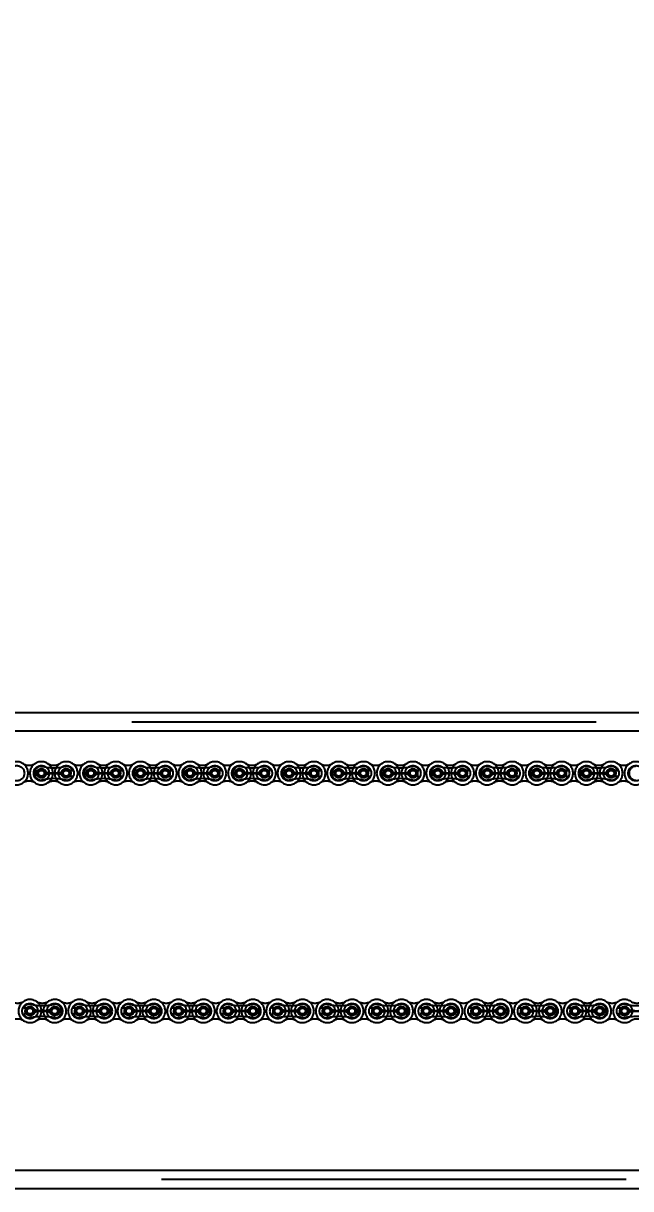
# Model space of a CAD drawing. Header units: metres. Extents: x 0 to 63075, y 0 to 44550.
# Drawn here: x 38123 to 38434, y 35804 to 36401 of the extents above; entities that cross this region are included whole.
import ezdxf

# ---------------------------------------------------------------- set-up
doc = ezdxf.new("R2010")
doc.units = ezdxf.units.M
doc.header["$LTSCALE"] = 75
doc.linetypes.add('HIDDEN2', pattern=[4.7625, 3.175, -1.5875])
for name, color, linetype in [('SDM', 7, 'Continuous'), ('SL4', 4, 'Continuous'), ('ST1', 7, 'HIDDEN2')]:
    doc.layers.add(name, color=color, linetype=linetype)
doc.styles.add('ROMANS', font='ROMANS.SHX')
doc.dimstyles.new('75___1-75', dxfattribs={"dimscale": 75, "dimtxt": 2.5, "dimasz": 2, "dimexe": 1.5, "dimexo": 1, "dimgap": 0.5, "dimtad": 1, "dimdec": 0, "dimzin": 12, "dimtxsty": 'ROMANS', "dimcen": 0, "dimclrd": 256, "dimclre": 256, "dimclrt": 3, "dimazin": 3, "dimtfac": 1, "dimtdec": 0, "dimtmove": 0, "dimatfit": 0, "dimfxl": 1, "dimlwd": -1, "dimlwe": -1, "dimarcsym": 0})

# ---------------------------------------------------------------- blocks, each defined once
blk = doc.blocks.new('*D24')
at = {"layer": 'Defpoints', "color": 0, "transparency": 16777216}
for p in [(35481.24, 36889.88), (35481.24, 36053.03), (40155.71, 36053.03)]:
    blk.add_point(p, dxfattribs=at)
at = {"layer": 'SDM', "transparency": 16777216}
for p, q in [((35481.24, 36128.03), (35481.24, 37002.38)), ((40155.71, 36128.03), (40155.71, 37002.38)), ((40005.71, 36889.88), (35631.24, 36889.88))]:
    blk.add_line(p, q, dxfattribs=at)
for points in [[(35631.24, 36914.88), (35631.24, 36864.88), (35481.24, 36889.88)], [(40005.71, 36914.88), (40005.71, 36864.88), (40155.71, 36889.88)]]:
    blk.add_solid(points, dxfattribs=at)
at = {"layer": 'SDM', "color": 3, "transparency": 16777216, "insert": (37818.48, 37021.13), "char_height": 187.5, "attachment_point": 5, "style": 'ROMANS'}
blk.add_mtext('4674', dxfattribs=at)
blk = doc.blocks.new('A$C6e6623c1')
at = {"layer": 'SL4'}
for p, q in [((2339.74, 1725.35), (3664.71, 1725.35)), ((3664.71, 1715.82), (2339.74, 1715.82)), ((2387.24, 1490.88), (3617.21, 1490.88)), ((3617.21, 1481.35), (2387.24, 1481.35))]:
    blk.add_line(p, q, dxfattribs=at)
at = {"layer": 'ST1'}
for p, q in [((2339.74, 1720.59), (3664.71, 1720.59)), ((3664.71, 1715.82), (2339.74, 1715.82)), ((2664.38, 1695.67), (2666.51, 1695.67)), ((2689.78, 1695.67), (2691.91, 1695.67)), ((2715.18, 1695.67), (2717.31, 1695.67)), ((2740.58, 1695.67), (2742.71, 1695.67)), ((2765.98, 1695.67), (2768.11, 1695.67)), ((2791.38, 1695.67), (2793.51, 1695.67)), ((2816.78, 1695.67), (2818.91, 1695.67)), ((2842.18, 1695.67), (2844.31, 1695.67)), ((2867.58, 1695.67), (2869.71, 1695.67)), ((2892.98, 1695.67), (2895.11, 1695.67)), ((2918.38, 1695.67), (2920.51, 1695.67)), ((2943.78, 1695.67), (2945.91, 1695.67)), ((2664.38, 1692.71), (2666.51, 1692.71)), ((2689.78, 1692.71), (2691.91, 1692.71)), ((2715.18, 1692.71), (2717.31, 1692.71)), ((2740.58, 1692.71), (2742.71, 1692.71)), ((2765.98, 1692.71), (2768.11, 1692.71)), ((2791.38, 1692.71), (2793.51, 1692.71)), ((2816.78, 1692.71), (2818.91, 1692.71)), ((2842.18, 1692.71), (2844.31, 1692.71)), ((2867.58, 1692.71), (2869.71, 1692.71)), ((2892.98, 1692.71), (2895.11, 1692.71)), ((2918.38, 1692.71), (2920.51, 1692.71)), ((2943.78, 1692.71), (2945.91, 1692.71)), ((2643.62, 1573.83), (2641.5, 1573.83)), ((2643.62, 1570.88), (2641.5, 1570.88)), ((2669.02, 1573.83), (2666.9, 1573.83)), ((2669.02, 1570.88), (2666.9, 1570.88)), ((2694.42, 1573.83), (2692.3, 1573.83)), ((2694.42, 1570.88), (2692.3, 1570.88)), ((2719.82, 1573.83), (2717.7, 1573.83)), ((2719.82, 1570.88), (2717.7, 1570.88)), ((2745.22, 1573.83), (2743.1, 1573.83)), ((2745.22, 1570.88), (2743.1, 1570.88)), ((2770.62, 1573.83), (2768.5, 1573.83)), ((2770.62, 1570.88), (2768.5, 1570.88)), ((2796.02, 1573.83), (2793.9, 1573.83)), ((2796.02, 1570.88), (2793.9, 1570.88)), ((2821.42, 1573.83), (2819.3, 1573.83)), ((2821.42, 1570.88), (2819.3, 1570.88)), ((2846.82, 1573.83), (2844.7, 1573.83)), ((2846.82, 1570.88), (2844.7, 1570.88)), ((2872.22, 1573.83), (2870.1, 1573.83)), ((2872.22, 1570.88), (2870.1, 1570.88)), ((2897.62, 1573.83), (2895.5, 1573.83)), ((2897.62, 1570.88), (2895.5, 1570.88)), ((2923.02, 1573.83), (2920.9, 1573.83)), ((2923.02, 1570.88), (2920.9, 1570.88)), ((2948.42, 1573.83), (2946.3, 1573.83)), ((2948.42, 1570.88), (2946.3, 1570.88)), ((2339.74, 1490.88), (3664.71, 1490.88)), ((3664.71, 1486.11), (2339.74, 1486.11))]:
    blk.add_line(p, q, dxfattribs=at)
for centre, radius in [((2637.88, 1694.19), 3.96), ((2650.58, 1694.19), 3.96), ((2650.58, 1694.19), 2.4), ((2650.58, 1694.19), 1.85), ((2650.58, 1694.19), 1.48), ((2663.28, 1694.19), 3.96), ((2663.28, 1694.19), 2.4), ((2663.28, 1694.19), 1.84), ((2663.28, 1694.19), 1.48), ((2675.98, 1694.19), 3.96), ((2675.98, 1694.19), 2.4), ((2675.98, 1694.19), 1.85), ((2675.98, 1694.19), 1.48), ((2688.68, 1694.19), 3.96), ((2688.68, 1694.19), 2.4), ((2688.68, 1694.19), 1.84), ((2688.68, 1694.19), 1.48), ((2701.38, 1694.19), 3.96), ((2701.38, 1694.19), 2.4), ((2701.38, 1694.19), 1.84), ((2701.38, 1694.19), 1.48), ((2714.08, 1694.19), 3.96), ((2714.08, 1694.19), 2.4), ((2714.08, 1694.19), 1.84), ((2714.08, 1694.19), 1.48), ((2726.78, 1694.19), 3.96), ((2726.78, 1694.19), 2.4), ((2726.78, 1694.19), 1.84), ((2726.78, 1694.19), 1.48), ((2739.48, 1694.19), 3.96), ((2739.48, 1694.19), 2.4), ((2739.48, 1694.19), 1.84), ((2739.48, 1694.19), 1.48), ((2752.18, 1694.19), 3.96), ((2752.18, 1694.19), 2.4), ((2752.18, 1694.19), 1.84), ((2752.18, 1694.19), 1.48), ((2764.88, 1694.19), 3.96), ((2764.88, 1694.19), 2.4), ((2764.88, 1694.19), 1.85), ((2764.88, 1694.19), 1.48), ((2777.58, 1694.19), 3.96), ((2777.58, 1694.19), 2.4), ((2777.58, 1694.19), 1.84), ((2777.58, 1694.19), 1.48), ((2790.28, 1694.19), 3.96), ((2790.28, 1694.19), 2.4), ((2790.28, 1694.19), 1.84), ((2790.28, 1694.19), 1.48), ((2802.98, 1694.19), 3.96), ((2802.98, 1694.19), 2.4), ((2802.98, 1694.19), 1.84), ((2802.98, 1694.19), 1.48), ((2815.68, 1694.19), 3.96), ((2815.68, 1694.19), 2.4), ((2815.68, 1694.19), 1.84), ((2815.68, 1694.19), 1.48), ((2828.38, 1694.19), 3.96), ((2828.38, 1694.19), 2.4), ((2828.38, 1694.19), 1.84), ((2828.38, 1694.19), 1.48), ((2841.08, 1694.19), 3.96), ((2841.08, 1694.19), 2.4), ((2841.08, 1694.19), 1.84), ((2841.08, 1694.19), 1.48), ((2853.78, 1694.19), 3.96), ((2853.78, 1694.19), 2.4), ((2853.78, 1694.19), 1.84), ((2853.78, 1694.19), 1.48), ((2866.48, 1694.19), 3.96), ((2866.48, 1694.19), 2.4), ((2866.48, 1694.19), 1.84), ((2866.48, 1694.19), 1.48), ((2879.18, 1694.19), 3.96), ((2879.18, 1694.19), 2.4), ((2879.18, 1694.19), 1.85), ((2879.18, 1694.19), 1.48), ((2891.88, 1694.19), 3.96), ((2891.88, 1694.19), 2.4), ((2891.88, 1694.19), 1.85), ((2891.88, 1694.19), 1.48), ((2904.58, 1694.19), 3.96), ((2904.58, 1694.19), 2.4), ((2904.58, 1694.19), 1.85), ((2904.58, 1694.19), 1.48), ((2917.28, 1694.19), 3.96), ((2917.28, 1694.19), 2.4), ((2917.28, 1694.19), 1.85), ((2917.28, 1694.19), 1.48), ((2929.98, 1694.19), 3.96), ((2929.98, 1694.19), 2.4), ((2929.98, 1694.19), 1.84), ((2929.98, 1694.19), 1.48), ((2942.68, 1694.19), 3.96), ((2942.68, 1694.19), 2.4), ((2942.68, 1694.19), 1.84), ((2942.68, 1694.19), 1.48), ((2955.38, 1694.19), 3.96), ((2644.73, 1572.35), 3.96), ((2657.43, 1572.35), 3.96), ((2670.13, 1572.35), 3.96), ((2682.83, 1572.35), 3.96), ((2695.53, 1572.35), 3.96), ((2708.23, 1572.35), 3.96), ((2720.93, 1572.35), 3.96), ((2733.63, 1572.35), 3.96), ((2746.33, 1572.35), 3.96), ((2759.03, 1572.35), 3.96), ((2771.73, 1572.35), 3.96), ((2784.43, 1572.35), 3.96), ((2797.13, 1572.35), 3.96), ((2809.83, 1572.35), 3.96), ((2822.53, 1572.35), 3.96), ((2835.23, 1572.35), 3.96), ((2847.93, 1572.35), 3.96), ((2860.63, 1572.35), 3.96), ((2873.33, 1572.35), 3.96), ((2886.03, 1572.35), 3.96), ((2898.73, 1572.35), 3.96), ((2911.43, 1572.35), 3.96), ((2924.13, 1572.35), 3.96), ((2936.83, 1572.35), 3.96), ((2949.53, 1572.35), 3.96), ((2644.73, 1572.35), 2.4), ((2644.73, 1572.35), 1.84), ((2644.73, 1572.35), 1.48), ((2657.43, 1572.35), 2.4), ((2657.43, 1572.35), 1.84), ((2657.43, 1572.35), 1.48), ((2670.13, 1572.35), 2.4), ((2670.13, 1572.35), 1.84), ((2670.13, 1572.35), 1.48), ((2682.83, 1572.35), 2.4), ((2682.83, 1572.35), 1.84), ((2682.83, 1572.35), 1.48), ((2695.53, 1572.35), 2.4), ((2695.53, 1572.35), 1.85), ((2695.53, 1572.35), 1.48), ((2708.23, 1572.35), 2.4), ((2708.23, 1572.35), 1.85), ((2708.23, 1572.35), 1.48), ((2720.93, 1572.35), 2.4), ((2720.93, 1572.35), 1.84), ((2720.93, 1572.35), 1.48), ((2733.63, 1572.35), 2.4), ((2733.63, 1572.35), 1.84), ((2733.63, 1572.35), 1.48), ((2746.33, 1572.35), 2.4), ((2746.33, 1572.35), 1.85), ((2746.33, 1572.35), 1.48), ((2759.03, 1572.35), 2.4), ((2759.03, 1572.35), 1.84), ((2759.03, 1572.35), 1.48), ((2771.73, 1572.35), 2.4), ((2771.73, 1572.35), 1.84), ((2771.73, 1572.35), 1.48), ((2784.43, 1572.35), 2.4), ((2784.43, 1572.35), 1.85), ((2784.43, 1572.35), 1.48), ((2797.13, 1572.35), 2.4), ((2797.13, 1572.35), 1.85), ((2797.13, 1572.35), 1.48), ((2809.83, 1572.35), 2.4), ((2809.83, 1572.35), 1.84), ((2809.83, 1572.35), 1.48), ((2822.53, 1572.35), 2.4), ((2822.53, 1572.35), 1.84), ((2822.53, 1572.35), 1.48), ((2835.23, 1572.35), 2.4), ((2835.23, 1572.35), 1.84), ((2835.23, 1572.35), 1.48), ((2847.93, 1572.35), 2.4), ((2847.93, 1572.35), 1.84), ((2847.93, 1572.35), 1.48), ((2860.63, 1572.35), 2.4), ((2860.63, 1572.35), 1.84), ((2860.63, 1572.35), 1.48), ((2873.33, 1572.35), 2.4), ((2873.33, 1572.35), 1.84), ((2873.33, 1572.35), 1.48), ((2886.03, 1572.35), 2.4), ((2886.03, 1572.35), 1.85), ((2886.03, 1572.35), 1.48), ((2898.73, 1572.35), 2.4), ((2898.73, 1572.35), 1.84), ((2898.73, 1572.35), 1.48), ((2911.43, 1572.35), 2.4), ((2911.43, 1572.35), 1.84), ((2911.43, 1572.35), 1.48), ((2924.13, 1572.35), 2.4), ((2924.13, 1572.35), 1.84), ((2924.13, 1572.35), 1.48), ((2936.83, 1572.35), 2.4), ((2936.83, 1572.35), 1.84), ((2936.83, 1572.35), 1.48), ((2949.53, 1572.35), 2.4), ((2949.53, 1572.35), 1.85), ((2949.53, 1572.35), 1.48)]:
    blk.add_circle(centre, radius, dxfattribs=at)
for centre, radius, start, end in [((2637.88, 1694.19), 5.92, 237.56669, 122.43331), ((2644.23, 1704.18), 5.92, 237.56669, 302.43331), ((2650.58, 1694.19), 5.92, 57.56669, 302.43331), ((2650.58, 1694.19), 3.55, 90, 270), ((2656.93, 1723.29), 26.32, 256.04015, 283.95985), ((2656.93, 1704.18), 5.92, 237.56669, 302.43331), ((2650.58, 1694.19), 5.92, 302.43324, 57.56676), ((2663.28, 1694.19), 5.92, 122.43324, 237.56676), ((2663.28, 1694.19), 5.92, 237.56669, 122.43331), ((2663.28, 1694.19), 3.55, 24.55336, 90), ((2669.63, 1704.18), 5.92, 237.56669, 302.43331), ((2675.98, 1694.19), 5.92, 57.56669, 302.43331), ((2675.98, 1694.19), 3.55, 90, 270), ((2682.33, 1723.29), 26.32, 256.04015, 283.95985), ((2682.33, 1704.18), 5.92, 237.56669, 302.43331), ((2675.98, 1694.19), 5.92, 302.43324, 57.56676), ((2688.68, 1694.19), 5.92, 122.43324, 237.56676), ((2688.68, 1694.19), 5.92, 237.56669, 122.43331), ((2688.68, 1694.19), 3.55, 24.55336, 90), ((2695.03, 1704.18), 5.92, 237.56669, 302.43331), ((2701.38, 1694.19), 5.92, 57.56669, 302.43331), ((2701.38, 1694.19), 3.55, 90, 270), ((2707.73, 1723.29), 26.32, 256.04015, 283.95985), ((2707.73, 1704.18), 5.92, 237.56669, 302.43331), ((2701.38, 1694.19), 5.92, 302.43324, 57.56676), ((2714.08, 1694.19), 5.92, 122.43324, 237.56676), ((2714.08, 1694.19), 5.92, 237.56669, 122.43331), ((2714.08, 1694.19), 3.55, 24.55336, 90), ((2720.43, 1704.18), 5.92, 237.56669, 302.43331), ((2726.78, 1694.19), 5.92, 57.56669, 302.43331), ((2726.78, 1694.19), 3.55, 90, 270), ((2733.13, 1723.29), 26.32, 256.04015, 283.95985), ((2733.13, 1704.18), 5.92, 237.56669, 302.43331), ((2726.78, 1694.19), 5.92, 302.43324, 57.56676), ((2739.48, 1694.19), 5.92, 122.43324, 237.56676), ((2739.48, 1694.19), 5.92, 237.56669, 122.43331), ((2739.48, 1694.19), 3.55, 24.55336, 90), ((2745.83, 1704.18), 5.92, 237.56669, 302.43331), ((2752.18, 1694.19), 5.92, 57.56669, 302.43331), ((2752.18, 1694.19), 3.55, 90, 270), ((2758.53, 1723.29), 26.32, 256.04015, 283.95985), ((2758.53, 1704.18), 5.92, 237.56669, 302.43331), ((2752.18, 1694.19), 5.92, 302.43324, 57.56676), ((2764.88, 1694.19), 5.92, 122.43324, 237.56676), ((2764.88, 1694.19), 5.92, 237.56669, 122.43331), ((2764.88, 1694.19), 3.55, 24.55336, 90), ((2771.23, 1704.18), 5.92, 237.56669, 302.43331), ((2777.58, 1694.19), 5.92, 57.56669, 302.43331), ((2777.58, 1694.19), 3.55, 90, 270), ((2783.93, 1723.29), 26.32, 256.04015, 283.95985), ((2783.93, 1704.18), 5.92, 237.56669, 302.43331), ((2777.58, 1694.19), 5.92, 302.43324, 57.56676), ((2790.28, 1694.19), 5.92, 122.43324, 237.56676), ((2790.28, 1694.19), 5.92, 237.56669, 122.43331), ((2790.28, 1694.19), 3.55, 24.55336, 90), ((2796.63, 1704.18), 5.92, 237.56669, 302.43331), ((2802.98, 1694.19), 5.92, 57.56669, 302.43331), ((2802.98, 1694.19), 3.55, 90, 270), ((2809.33, 1723.29), 26.32, 256.04015, 283.95985), ((2809.33, 1704.18), 5.92, 237.56669, 302.43331), ((2802.98, 1694.19), 5.92, 302.43324, 57.56676), ((2815.68, 1694.19), 5.92, 122.43324, 237.56676), ((2815.68, 1694.19), 5.92, 237.56669, 122.43331), ((2815.68, 1694.19), 3.55, 24.55336, 90), ((2822.03, 1704.18), 5.92, 237.56669, 302.43331), ((2828.38, 1694.19), 5.92, 57.56669, 302.43331), ((2828.38, 1694.19), 3.55, 90, 270), ((2834.73, 1723.29), 26.32, 256.04015, 283.95985), ((2834.73, 1704.18), 5.92, 237.56669, 302.43331), ((2828.38, 1694.19), 5.92, 302.43324, 57.56676), ((2841.08, 1694.19), 5.92, 122.43324, 237.56676), ((2841.08, 1694.19), 5.92, 237.56669, 122.43331), ((2841.08, 1694.19), 3.55, 24.55336, 90), ((2847.43, 1704.18), 5.92, 237.56669, 302.43331), ((2853.78, 1694.19), 5.92, 57.56669, 302.43331), ((2853.78, 1694.19), 3.55, 90, 270), ((2860.13, 1723.29), 26.32, 256.04015, 283.95985), ((2860.13, 1704.18), 5.92, 237.56669, 302.43331), ((2853.78, 1694.19), 5.92, 302.43324, 57.56676), ((2866.48, 1694.19), 5.92, 122.43324, 237.56676), ((2866.48, 1694.19), 5.92, 237.56669, 122.43331), ((2866.48, 1694.19), 3.55, 24.55336, 90), ((2872.83, 1704.18), 5.92, 237.56669, 302.43331), ((2879.18, 1694.19), 5.92, 57.56669, 302.43331), ((2879.18, 1694.19), 3.55, 90, 270), ((2885.53, 1723.29), 26.32, 256.04015, 283.95985), ((2885.53, 1704.18), 5.92, 237.56669, 302.43331), ((2879.18, 1694.19), 5.92, 302.43324, 57.56676), ((2891.88, 1694.19), 5.92, 122.43324, 237.56676), ((2891.88, 1694.19), 5.92, 237.56669, 122.43331), ((2891.88, 1694.19), 3.55, 24.55336, 90), ((2898.23, 1704.18), 5.92, 237.56669, 302.43331), ((2904.58, 1694.19), 5.92, 57.56669, 302.43331), ((2904.58, 1694.19), 3.55, 90, 270), ((2910.93, 1723.29), 26.32, 256.04015, 283.95985), ((2910.93, 1704.18), 5.92, 237.56669, 302.43331), ((2904.58, 1694.19), 5.92, 302.43324, 57.56676), ((2917.28, 1694.19), 5.92, 122.43324, 237.56676), ((2917.28, 1694.19), 5.92, 237.56669, 122.43331), ((2917.28, 1694.19), 3.55, 24.55336, 90), ((2923.63, 1704.18), 5.92, 237.56669, 302.43331), ((2929.98, 1694.19), 5.92, 57.56669, 302.43331), ((2929.98, 1694.19), 3.55, 90, 270), ((2936.33, 1723.29), 26.32, 256.04015, 283.95985), ((2936.33, 1704.18), 5.92, 237.56669, 302.43331), ((2929.98, 1694.19), 5.92, 302.43324, 57.56676), ((2942.68, 1694.19), 5.92, 122.43324, 237.56676), ((2942.68, 1694.19), 5.92, 237.56669, 122.43331), ((2942.68, 1694.19), 3.55, 24.55336, 90), ((2949.03, 1704.18), 5.92, 237.56669, 302.43331), ((2955.38, 1694.19), 5.92, 57.56669, 302.43331), ((2955.38, 1694.19), 3.55, 90, 270), ((2644.23, 1684.2), 5.92, 57.56669, 122.43331), ((2656.93, 1665.09), 26.32, 76.04015, 103.95985), ((2656.93, 1710.54), 16.17, 252.993, 287.007), ((2656.93, 1677.84), 16.17, 72.993, 107.007), ((2656.93, 1684.2), 5.92, 57.56669, 122.43331), ((2663.28, 1694.19), 3.55, 270, 335.44664), ((2669.63, 1684.2), 5.92, 57.56669, 122.43331), ((2682.33, 1665.09), 26.32, 76.04015, 103.95985), ((2682.33, 1710.54), 16.17, 252.993, 287.007), ((2682.33, 1677.84), 16.17, 72.993, 107.007), ((2682.33, 1684.2), 5.92, 57.56669, 122.43331), ((2688.68, 1694.19), 3.55, 270, 335.44664), ((2695.03, 1684.2), 5.92, 57.56669, 122.43331), ((2707.73, 1665.09), 26.32, 76.04015, 103.95985), ((2707.73, 1710.54), 16.17, 252.993, 287.007), ((2707.73, 1677.84), 16.17, 72.993, 107.007), ((2707.73, 1684.2), 5.92, 57.56669, 122.43331), ((2714.08, 1694.19), 3.55, 270, 335.44664), ((2720.43, 1684.2), 5.92, 57.56669, 122.43331), ((2733.13, 1665.09), 26.32, 76.04015, 103.95985), ((2733.13, 1710.54), 16.17, 252.993, 287.007), ((2733.13, 1677.84), 16.17, 72.993, 107.007), ((2733.13, 1684.2), 5.92, 57.56669, 122.43331), ((2739.48, 1694.19), 3.55, 270, 335.44664), ((2745.83, 1684.2), 5.92, 57.56669, 122.43331), ((2758.53, 1665.09), 26.32, 76.04015, 103.95985), ((2758.53, 1710.54), 16.17, 252.993, 287.007), ((2758.53, 1677.84), 16.17, 72.993, 107.007), ((2758.53, 1684.2), 5.92, 57.56669, 122.43331), ((2764.88, 1694.19), 3.55, 270, 335.44664), ((2771.23, 1684.2), 5.92, 57.56669, 122.43331), ((2783.93, 1665.09), 26.32, 76.04015, 103.95985), ((2783.93, 1710.54), 16.17, 252.993, 287.007), ((2783.93, 1677.84), 16.17, 72.993, 107.007), ((2783.93, 1684.2), 5.92, 57.56669, 122.43331), ((2790.28, 1694.19), 3.55, 270, 335.44664), ((2796.63, 1684.2), 5.92, 57.56669, 122.43331), ((2809.33, 1665.09), 26.32, 76.04015, 103.95985), ((2809.33, 1710.54), 16.17, 252.993, 287.007), ((2809.33, 1677.84), 16.17, 72.993, 107.007), ((2809.33, 1684.2), 5.92, 57.56669, 122.43331), ((2815.68, 1694.19), 3.55, 270, 335.44664), ((2822.03, 1684.2), 5.92, 57.56669, 122.43331), ((2834.73, 1665.09), 26.32, 76.04015, 103.95985), ((2834.73, 1710.54), 16.17, 252.993, 287.007), ((2834.73, 1677.84), 16.17, 72.993, 107.007), ((2834.73, 1684.2), 5.92, 57.56669, 122.43331), ((2841.08, 1694.19), 3.55, 270, 335.44664), ((2847.43, 1684.2), 5.92, 57.56669, 122.43331), ((2860.13, 1665.09), 26.32, 76.04015, 103.95985), ((2860.13, 1710.54), 16.17, 252.993, 287.007), ((2860.13, 1677.84), 16.17, 72.993, 107.007), ((2860.13, 1684.2), 5.92, 57.56669, 122.43331), ((2866.48, 1694.19), 3.55, 270, 335.44664), ((2872.83, 1684.2), 5.92, 57.56669, 122.43331), ((2885.53, 1665.09), 26.32, 76.04015, 103.95985), ((2885.53, 1710.54), 16.17, 252.993, 287.007), ((2885.53, 1677.84), 16.17, 72.993, 107.007), ((2885.53, 1684.2), 5.92, 57.56669, 122.43331), ((2891.88, 1694.19), 3.55, 270, 335.44664), ((2898.23, 1684.2), 5.92, 57.56669, 122.43331), ((2910.93, 1665.09), 26.32, 76.04015, 103.95985), ((2910.93, 1710.54), 16.17, 252.993, 287.007), ((2910.93, 1677.84), 16.17, 72.993, 107.007), ((2910.93, 1684.2), 5.92, 57.56669, 122.43331), ((2917.28, 1694.19), 3.55, 270, 335.44664), ((2923.63, 1684.2), 5.92, 57.56669, 122.43331), ((2936.33, 1665.09), 26.32, 76.04015, 103.95985), ((2936.33, 1710.54), 16.17, 252.993, 287.007), ((2936.33, 1677.84), 16.17, 72.993, 107.007), ((2936.33, 1684.2), 5.92, 57.56669, 122.43331), ((2942.68, 1694.19), 3.55, 270, 335.44664), ((2949.03, 1684.2), 5.92, 57.56669, 122.43331), ((2638.38, 1582.35), 5.92, 237.56669, 302.43331), ((2644.73, 1572.35), 5.92, 57.56669, 302.43331), ((2651.08, 1582.35), 5.92, 237.56669, 302.43331), ((2644.73, 1572.35), 5.92, 302.43324, 57.56676), ((2657.43, 1572.35), 5.92, 122.43324, 237.56676), ((2657.43, 1572.35), 5.92, 237.56669, 122.43331), ((2663.78, 1582.35), 5.92, 237.56669, 302.43331), ((2670.13, 1572.35), 5.92, 57.56669, 302.43331), ((2676.48, 1582.35), 5.92, 237.56669, 302.43331), ((2670.13, 1572.35), 5.92, 302.43324, 57.56676), ((2682.83, 1572.35), 5.92, 122.43324, 237.56676), ((2682.83, 1572.35), 5.92, 237.56669, 122.43331), ((2689.18, 1582.35), 5.92, 237.56669, 302.43331), ((2695.53, 1572.35), 5.92, 57.56669, 302.43331), ((2701.88, 1582.35), 5.92, 237.56669, 302.43331), ((2695.53, 1572.35), 5.92, 302.43324, 57.56676), ((2708.23, 1572.35), 5.92, 122.43324, 237.56676), ((2708.23, 1572.35), 5.92, 237.56669, 122.43331), ((2714.58, 1582.35), 5.92, 237.56669, 302.43331), ((2720.93, 1572.35), 5.92, 57.56669, 302.43331), ((2727.28, 1582.35), 5.92, 237.56669, 302.43331), ((2720.93, 1572.35), 5.92, 302.43324, 57.56676), ((2733.63, 1572.35), 5.92, 122.43324, 237.56676), ((2733.63, 1572.35), 5.92, 237.56669, 122.43331), ((2739.98, 1582.35), 5.92, 237.56669, 302.43331), ((2746.33, 1572.35), 5.92, 57.56669, 302.43331), ((2752.68, 1582.35), 5.92, 237.56669, 302.43331), ((2746.33, 1572.35), 5.92, 302.43324, 57.56676), ((2759.03, 1572.35), 5.92, 122.43324, 237.56676), ((2759.03, 1572.35), 5.92, 237.56669, 122.43331), ((2765.38, 1582.35), 5.92, 237.56669, 302.43331), ((2771.73, 1572.35), 5.92, 57.56669, 302.43331), ((2778.08, 1582.35), 5.92, 237.56669, 302.43331), ((2771.73, 1572.35), 5.92, 302.43324, 57.56676), ((2784.43, 1572.35), 5.92, 122.43324, 237.56676), ((2784.43, 1572.35), 5.92, 237.56669, 122.43331), ((2790.78, 1582.35), 5.92, 237.56669, 302.43331), ((2797.13, 1572.35), 5.92, 57.56669, 302.43331), ((2803.48, 1582.35), 5.92, 237.56669, 302.43331), ((2797.13, 1572.35), 5.92, 302.43324, 57.56676), ((2809.83, 1572.35), 5.92, 122.43324, 237.56676), ((2809.83, 1572.35), 5.92, 237.56669, 122.43331), ((2816.18, 1582.35), 5.92, 237.56669, 302.43331), ((2822.53, 1572.35), 5.92, 57.56669, 302.43331), ((2828.88, 1582.35), 5.92, 237.56669, 302.43331), ((2822.53, 1572.35), 5.92, 302.43324, 57.56676), ((2835.23, 1572.35), 5.92, 122.43324, 237.56676), ((2835.23, 1572.35), 5.92, 237.56669, 122.43331), ((2841.58, 1582.35), 5.92, 237.56669, 302.43331), ((2847.93, 1572.35), 5.92, 57.56669, 302.43331), ((2854.28, 1582.35), 5.92, 237.56669, 302.43331), ((2847.93, 1572.35), 5.92, 302.43324, 57.56676), ((2860.63, 1572.35), 5.92, 122.43324, 237.56676), ((2860.63, 1572.35), 5.92, 237.56669, 122.43331), ((2866.98, 1582.35), 5.92, 237.56669, 302.43331), ((2873.33, 1572.35), 5.92, 57.56669, 302.43331), ((2879.68, 1582.35), 5.92, 237.56669, 302.43331), ((2873.33, 1572.35), 5.92, 302.43324, 57.56676), ((2886.03, 1572.35), 5.92, 122.43324, 237.56676), ((2886.03, 1572.35), 5.92, 237.56669, 122.43331), ((2892.38, 1582.35), 5.92, 237.56669, 302.43331), ((2898.73, 1572.35), 5.92, 57.56669, 302.43331), ((2905.08, 1582.35), 5.92, 237.56669, 302.43331), ((2898.73, 1572.35), 5.92, 302.43324, 57.56676), ((2911.43, 1572.35), 5.92, 122.43324, 237.56676), ((2911.43, 1572.35), 5.92, 237.56669, 122.43331), ((2917.78, 1582.35), 5.92, 237.56669, 302.43331), ((2924.13, 1572.35), 5.92, 57.56669, 302.43331), ((2930.48, 1582.35), 5.92, 237.56669, 302.43331), ((2924.13, 1572.35), 5.92, 302.43324, 57.56676), ((2936.83, 1572.35), 5.92, 122.43324, 237.56676), ((2936.83, 1572.35), 5.92, 237.56669, 122.43331), ((2943.18, 1582.35), 5.92, 237.56669, 302.43331), ((2949.53, 1572.35), 5.92, 57.56669, 302.43331), ((2955.88, 1582.35), 5.92, 237.56669, 302.43331), ((2644.73, 1572.35), 3.55, 90, 155.44664), ((2644.73, 1572.35), 3.55, 204.55336, 270), ((2651.08, 1601.45), 26.32, 256.04015, 283.95985), ((2651.08, 1588.71), 16.17, 252.993, 287.007), ((2651.08, 1556), 16.17, 72.993, 107.007), ((2657.43, 1572.35), 3.55, 270, 90), ((2670.13, 1572.35), 3.55, 90, 155.44664), ((2670.13, 1572.35), 3.55, 204.55336, 270), ((2676.48, 1601.45), 26.32, 256.04015, 283.95985), ((2676.48, 1588.71), 16.17, 252.993, 287.007), ((2676.48, 1556), 16.17, 72.993, 107.007), ((2682.83, 1572.35), 3.55, 270, 90), ((2695.53, 1572.35), 3.55, 90, 155.44664), ((2695.53, 1572.35), 3.55, 204.55336, 270), ((2701.88, 1601.45), 26.32, 256.04015, 283.95985), ((2701.88, 1588.71), 16.17, 252.993, 287.007), ((2701.88, 1556), 16.17, 72.993, 107.007), ((2708.23, 1572.35), 3.55, 270, 90), ((2720.93, 1572.35), 3.55, 90, 155.44664), ((2720.93, 1572.35), 3.55, 204.55336, 270), ((2727.28, 1601.45), 26.32, 256.04015, 283.95985), ((2727.28, 1588.71), 16.17, 252.993, 287.007), ((2727.28, 1556), 16.17, 72.993, 107.007), ((2733.63, 1572.35), 3.55, 270, 90), ((2746.33, 1572.35), 3.55, 90, 155.44664), ((2746.33, 1572.35), 3.55, 204.55336, 270), ((2752.68, 1601.45), 26.32, 256.04015, 283.95985), ((2752.68, 1588.71), 16.17, 252.993, 287.007), ((2752.68, 1556), 16.17, 72.993, 107.007), ((2759.03, 1572.35), 3.55, 270, 90), ((2771.73, 1572.35), 3.55, 90, 155.44664), ((2771.73, 1572.35), 3.55, 204.55336, 270), ((2778.08, 1601.45), 26.32, 256.04015, 283.95985), ((2778.08, 1588.71), 16.17, 252.993, 287.007), ((2778.08, 1556), 16.17, 72.993, 107.007), ((2784.43, 1572.35), 3.55, 270, 90), ((2797.13, 1572.35), 3.55, 90, 155.44664), ((2797.13, 1572.35), 3.55, 204.55336, 270), ((2803.48, 1601.45), 26.32, 256.04015, 283.95985), ((2803.48, 1588.71), 16.17, 252.993, 287.007), ((2803.48, 1556), 16.17, 72.993, 107.007), ((2809.83, 1572.35), 3.55, 270, 90), ((2822.53, 1572.35), 3.55, 90, 155.44664), ((2822.53, 1572.35), 3.55, 204.55336, 270), ((2828.88, 1601.45), 26.32, 256.04015, 283.95985), ((2828.88, 1588.71), 16.17, 252.993, 287.007), ((2828.88, 1556), 16.17, 72.993, 107.007), ((2835.23, 1572.35), 3.55, 270, 90), ((2847.93, 1572.35), 3.55, 90, 155.44664), ((2847.93, 1572.35), 3.55, 204.55336, 270), ((2854.28, 1601.45), 26.32, 256.04015, 283.95985), ((2854.28, 1588.71), 16.17, 252.993, 287.007), ((2854.28, 1556), 16.17, 72.993, 107.007), ((2860.63, 1572.35), 3.55, 270, 90), ((2873.33, 1572.35), 3.55, 90, 155.44664), ((2873.33, 1572.35), 3.55, 204.55336, 270), ((2879.68, 1601.45), 26.32, 256.04015, 283.95985), ((2879.68, 1588.71), 16.17, 252.993, 287.007), ((2879.68, 1556), 16.17, 72.993, 107.007), ((2886.03, 1572.35), 3.55, 270, 90), ((2898.73, 1572.35), 3.55, 90, 155.44664), ((2898.73, 1572.35), 3.55, 204.55336, 270), ((2905.08, 1601.45), 26.32, 256.04015, 283.95985), ((2905.08, 1588.71), 16.17, 252.993, 287.007), ((2905.08, 1556), 16.17, 72.993, 107.007), ((2911.43, 1572.35), 3.55, 270, 90), ((2924.13, 1572.35), 3.55, 90, 155.44664), ((2924.13, 1572.35), 3.55, 204.55336, 270), ((2930.48, 1601.45), 26.32, 256.04015, 283.95985), ((2930.48, 1588.71), 16.17, 252.993, 287.007), ((2930.48, 1556), 16.17, 72.993, 107.007), ((2936.83, 1572.35), 3.55, 270, 90), ((2949.53, 1572.35), 3.55, 90, 155.44664), ((2949.53, 1572.35), 3.55, 204.55336, 270), ((2955.88, 1601.45), 26.32, 256.04015, 283.95985), ((2955.88, 1588.71), 16.17, 252.993, 287.007), ((2955.88, 1556), 16.17, 72.993, 107.007), ((2638.38, 1562.36), 5.92, 57.56669, 122.43331), ((2651.08, 1543.26), 26.32, 76.04015, 103.95985), ((2651.08, 1562.36), 5.92, 57.56669, 122.43331), ((2663.78, 1562.36), 5.92, 57.56669, 122.43331), ((2676.48, 1543.26), 26.32, 76.04015, 103.95985), ((2676.48, 1562.36), 5.92, 57.56669, 122.43331), ((2689.18, 1562.36), 5.92, 57.56669, 122.43331), ((2701.88, 1543.26), 26.32, 76.04015, 103.95985), ((2701.88, 1562.36), 5.92, 57.56669, 122.43331), ((2714.58, 1562.36), 5.92, 57.56669, 122.43331), ((2727.28, 1543.26), 26.32, 76.04015, 103.95985), ((2727.28, 1562.36), 5.92, 57.56669, 122.43331), ((2739.98, 1562.36), 5.92, 57.56669, 122.43331), ((2752.68, 1543.26), 26.32, 76.04015, 103.95985), ((2752.68, 1562.36), 5.92, 57.56669, 122.43331), ((2765.38, 1562.36), 5.92, 57.56669, 122.43331), ((2778.08, 1543.26), 26.32, 76.04015, 103.95985), ((2778.08, 1562.36), 5.92, 57.56669, 122.43331), ((2790.78, 1562.36), 5.92, 57.56669, 122.43331), ((2803.48, 1543.26), 26.32, 76.04015, 103.95985), ((2803.48, 1562.36), 5.92, 57.56669, 122.43331), ((2816.18, 1562.36), 5.92, 57.56669, 122.43331), ((2828.88, 1543.26), 26.32, 76.04015, 103.95985), ((2828.88, 1562.36), 5.92, 57.56669, 122.43331), ((2841.58, 1562.36), 5.92, 57.56669, 122.43331), ((2854.28, 1543.26), 26.32, 76.04015, 103.95985), ((2854.28, 1562.36), 5.92, 57.56669, 122.43331), ((2866.98, 1562.36), 5.92, 57.56669, 122.43331), ((2879.68, 1543.26), 26.32, 76.04015, 103.95985), ((2879.68, 1562.36), 5.92, 57.56669, 122.43331), ((2892.38, 1562.36), 5.92, 57.56669, 122.43331), ((2905.08, 1543.26), 26.32, 76.04015, 103.95985), ((2905.08, 1562.36), 5.92, 57.56669, 122.43331), ((2917.78, 1562.36), 5.92, 57.56669, 122.43331), ((2930.48, 1543.26), 26.32, 76.04015, 103.95985), ((2930.48, 1562.36), 5.92, 57.56669, 122.43331), ((2943.18, 1562.36), 5.92, 57.56669, 122.43331), ((2955.88, 1543.26), 26.32, 76.04015, 103.95985), ((2955.88, 1562.36), 5.92, 57.56669, 122.43331)]:
    blk.add_arc(centre, radius, start, end, dxfattribs=at)

msp = doc.modelspace()

# ---------------------------------------------------------------- block references
at = {"layer": 'SDM'}
msp.add_blockref('A$C6e6623c1', (35481.24, 34322.92), dxfattribs=at)

# ---------------------------------------------------------------- dimensions: what is measured, and where the dimension line sits
dim = msp.add_linear_dim(base=(35481.24, 36889.88), p1=(40155.71, 36053.03), p2=(35481.24, 36053.03), dimstyle='75___1-75', override={"dimtmove": 1}, dxfattribs=at)
dim.commit()
dim.dimension.update_dxf_attribs({"geometry": '*D24', "text_midpoint": (37818.48, 37021.13)})

doc.saveas('drawing.dxf')
